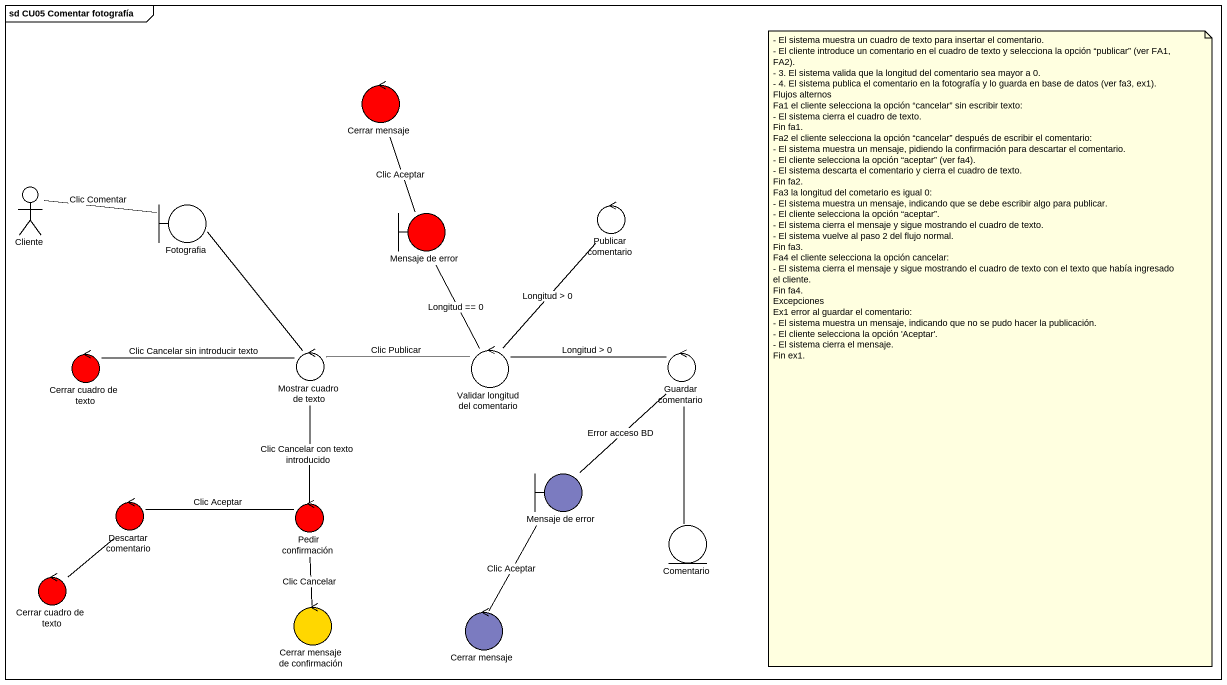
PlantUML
@startuml
mainframe sd CU05 Comentar fotografía
control "Cerrar mensaje" as Cerrar_mensaje #FF0000
actor Cliente
boundary Fotografia
boundary "Mensaje de error" as Mensaje_de_error #FF0000
control "Publicar comentario" as Publicar_comentario
control "Cerrar cuadro de texto" as Cerrar_cuadro_de_texto #FF0000
control "Mostrar cuadro de texto" as Mostrar_cuadro_de_texto
control "Validar longitud del comentario" as Validar_longitud_del
control "Guardar comentario" as Guardar_comentario
boundary "Mensaje de error" as Mensaje_de_error_2 #7B7BC0
control "Descartar comentario" as Descartar_comentario #FF0000
control "Pedir confirmación" as Pedir_confirmación #FF0000
entity Comentario
control "Cerrar cuadro de texto" as Cerrar_cuadro_de_texto_2 #FF0000
control "Cerrar mensaje de confirmación" as Cerrar_mensaje_de #FFD700
control "Cerrar mensaje" as Cerrar_mensaje_2 #7B7BC0
Cerrar_mensaje -- Mensaje_de_error : Clic Aceptar
Cliente -right- Fotografia : Clic Comentar
Mensaje_de_error -- Validar_longitud_del : Longitud == 0
Publicar_comentario -- Validar_longitud_del : Longitud > 0
Cerrar_cuadro_de_texto -right- Mostrar_cuadro_de_texto : Clic Cancelar sin introducir texto
Mostrar_cuadro_de_texto -up- Fotografia
Mostrar_cuadro_de_texto -right- Validar_longitud_del : Clic Publicar
Validar_longitud_del -right- Guardar_comentario : Longitud > 0
Mensaje_de_error_2 -up- Guardar_comentario : Error acceso BD
Descartar_comentario -right- Pedir_confirmación : Clic Aceptar
Pedir_confirmación -up- Mostrar_cuadro_de_texto : Clic Cancelar con texto introducido
Comentario -up- Guardar_comentario
Cerrar_cuadro_de_texto_2 -up- Descartar_comentario
Cerrar_mensaje_de -up- Pedir_confirmación : Clic Cancelar
Cerrar_mensaje_2 -up- Mensaje_de_error_2 : Clic Aceptar
note as N1
  - El sistema muestra un cuadro de texto para insertar el comentario.
  - El cliente introduce un comentario en el cuadro de texto y selecciona la opción “publicar” (ver FA1, FA2).
  - 3. El sistema valida que la longitud del comentario sea mayor a 0.
  - 4. El sistema publica el comentario en la fotografía y lo guarda en base de datos (ver fa3, ex1).
  Flujos alternos
  Fa1 el cliente selecciona la opción “cancelar” sin escribir texto:
  - El sistema cierra el cuadro de texto.
  Fin fa1.
  Fa2 el cliente selecciona la opción “cancelar” después de escribir el comentario:
  - El sistema muestra un mensaje, pidiendo la confirmación para descartar el comentario.
  - El cliente selecciona la opción “aceptar” (ver fa4).
  - El sistema descarta el comentario y cierra el cuadro de texto.
  Fin fa2.
  Fa3 la longitud del cometario es igual 0:
  - El sistema muestra un mensaje, indicando que se debe escribir algo para publicar.
  - El cliente selecciona la opción “aceptar”.
  - El sistema cierra el mensaje y sigue mostrando el cuadro de texto.
  - El sistema vuelve al paso 2 del flujo normal.
  Fin fa3.
  Fa4 el cliente selecciona la opción cancelar:
  - El sistema cierra el mensaje y sigue mostrando el cuadro de texto con el texto que había ingresado el cliente.
  Fin fa4.
  Excepciones
  Ex1 error al guardar el comentario:
  - El sistema muestra un mensaje, indicando que no se pudo hacer la publicación.
  - El cliente selecciona la opción 'Aceptar'.
  - El sistema cierra el mensaje.
  Fin ex1.
end note
@enduml
